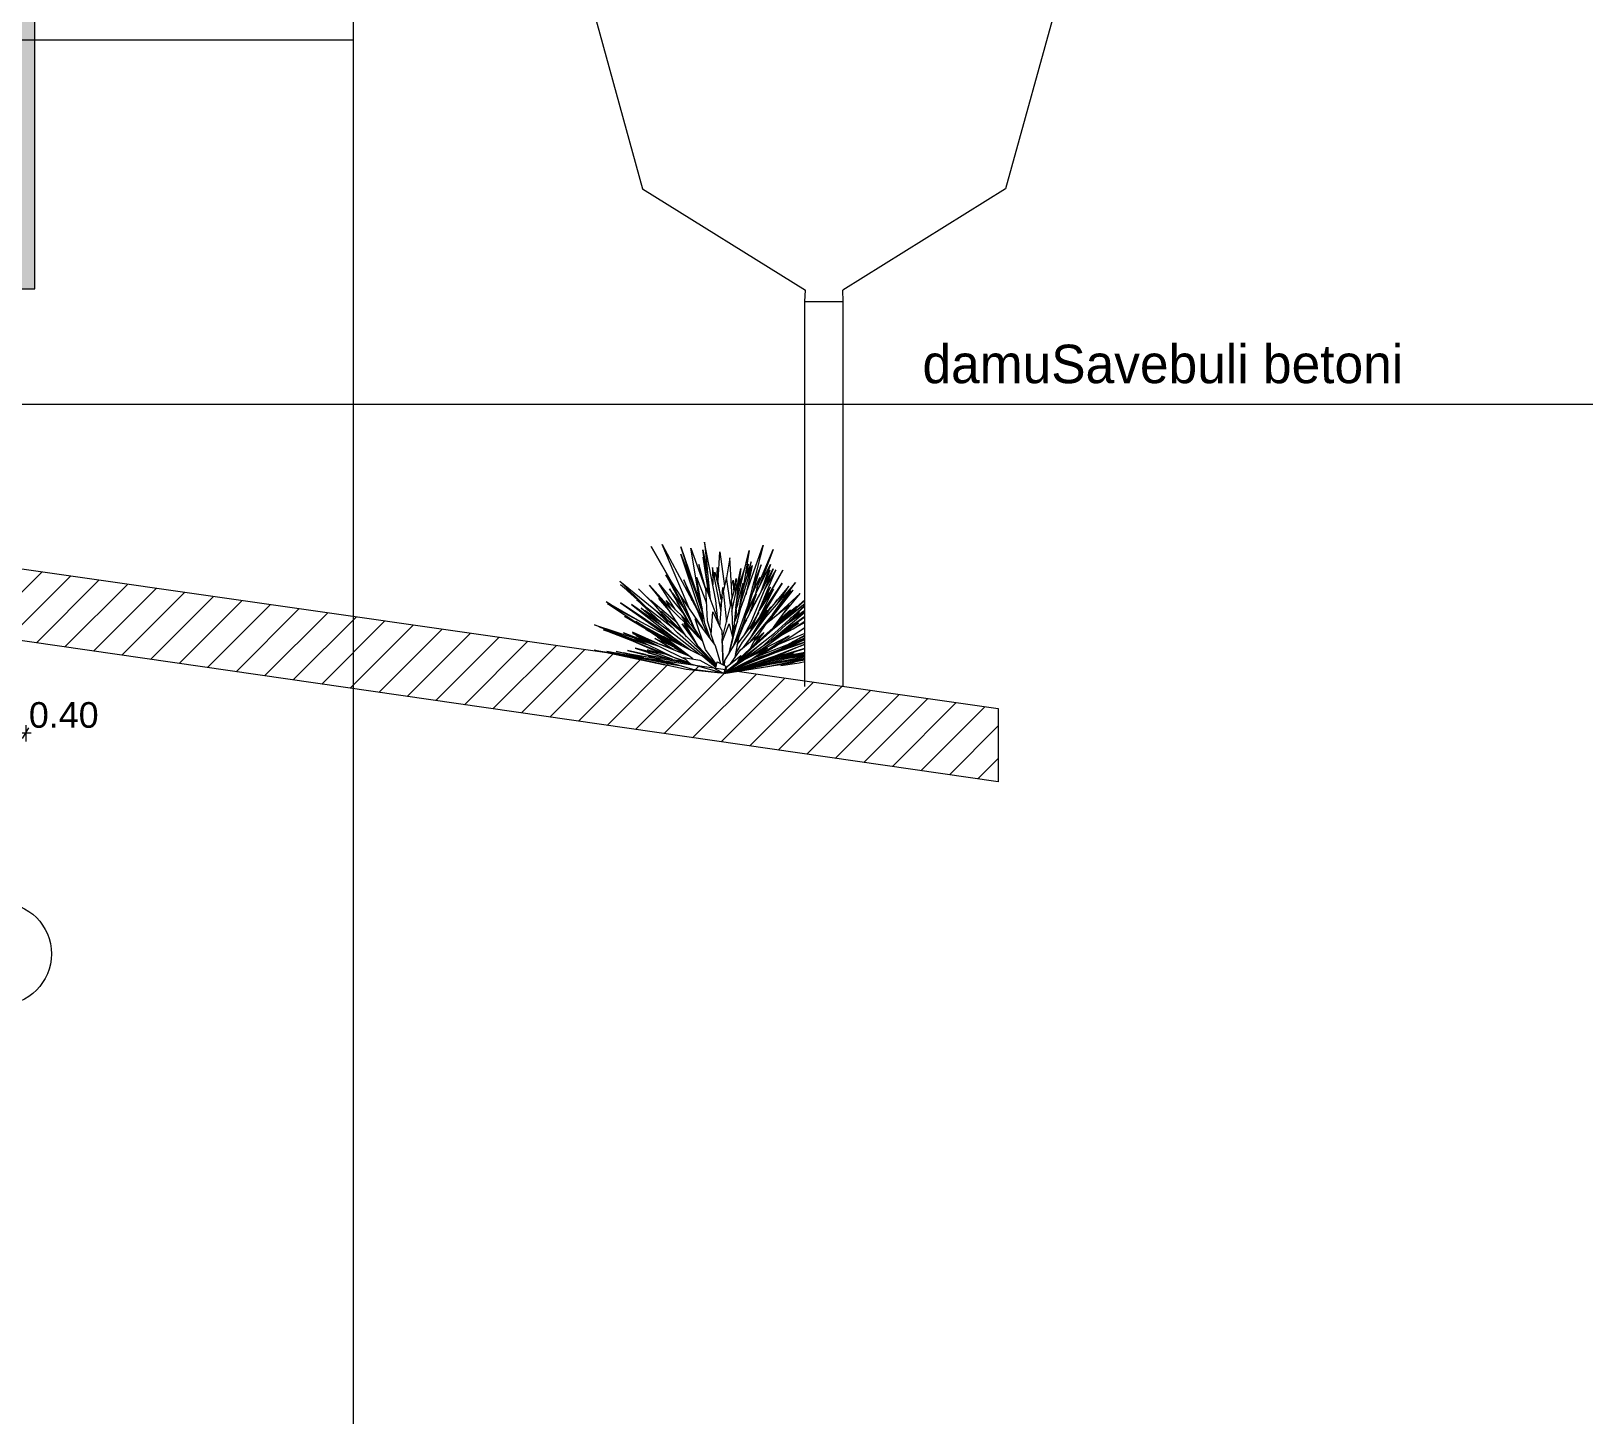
# Model space of a CAD drawing. Header units: millimetres. Extents: x 475206255 to 476720147, y 4620882299 to 4621447368.
# Drawn here: x 475391943 to 475404115, y 4621074760 to 4621085616 of the extents above; entities that cross this region are included whole.
import ezdxf

# ---------------------------------------------------------------- set-up
doc = ezdxf.new("R2010")
doc.units = ezdxf.units.MM
doc.header["$MEASUREMENT"] = 0
for name, color, linetype, lineweight in [('0_Pen_No__42_Pen_No__250_Pen_No__144', 144, 'Continuous', 0), ('2D Drafting - General_Pen_No__7_Pen_No__250', 7, 'Continuous', 0), ('2D Drafting - General_Pen_No__7_Pen_No__7', 7, 'Continuous', 0), ('Annotation - Text_Pen_No__7_Pen_No__7_Pen_No__142', 142, 'Continuous', 0), ('New_2D Drafting - General_Pen_No__30_Pen_No__9_Pen_No__9_Pen_No__7', 7, 'Continuous', 0), ('New_Interior - Furniture _Pen_No__7', 7, 'Continuous', 0), ('New_Structural - Bearing_Pen_No__1', 1, 'Continuous', 0), ('New_Structural - Bearing_Pen_No__7', 7, 'Continuous', 0), ('zoma_Pen_No__142', 142, 'Continuous', 0), ('zoma_Pen_No__5_Pen_No__142', 142, 'Continuous', 0)]:
    doc.layers.add(name, color=color, linetype=linetype, lineweight=lineweight)
doc.layers.add('New_2D Drafting - General_Pen_No__30_Pen_No__9_Pen_No__9_Pen_No__254', color=7, linetype='Continuous', lineweight=0, true_color=0xcccccc)
doc.layers.add('zoma', color=7, linetype='Continuous')
doc.layers.add('zoma_Pen_No__5', color=7, linetype='Continuous')
doc.styles.add('GENERATED_STYLE_2', font='arial.ttf')
doc.styles.add('GENERATED_STYLE_4', font='ACADMTAV.TTF')
doc.linetypes.add('Break', pattern='A,0,[1,9.10.saxli 29.041.Shx,S=15.679026,R=0,X=0,Y=0],-1975.557214,0', length=1975.557214)
doc.dimstyles.new('GENERATED_STYLE__3', dxfattribs={"dimtxt": 200, "dimasz": 64.421331, "dimexe": 0.18, "dimexo": 3, "dimgap": 0, "dimtad": 1, "dimtih": 1, "dimtoh": 1, "dimlfac": 0.001, "dimzin": 0, "dimdsep": 46, "dimtxsty": 'GENERATED_STYLE_2', "dimblk": 'ARROWHEAD_2', "dimblk1": 'ARROWHEAD_2', "dimblk2": 'ARROWHEAD_2', "dimcen": 0.09, "dimclrd": 142, "dimclre": 142, "dimclrt": 142, "dimadec": 0, "dimazin": 0, "dimtfac": 1, "dimtdec": 4, "dimtmove": 0, "dimatfit": 3, "dimfxl": 1, "dimtolj": 1, "dimtzin": 0, "dimarcsym": 0})

# ---------------------------------------------------------------- blocks, each defined once
blk = doc.blocks.new('*D301', base_point=(475826096, 4621095193))
at = {"layer": 'zoma_Pen_No__142', "color": 142, "linetype": 'Continuous', "lineweight": 0, "transparency": 16777216}
for p, q in [((475391501, 4621080207), (475391501, 4621080080)), ((475391901, 4621080207), (475391901, 4621080080)), ((475391501, 4621080143), (475388001, 4621080143)), ((475391476, 4621080101), (475391525, 4621080186)), ((475391901, 4621080143), (475391501, 4621080143)), ((475391876, 4621080101), (475391925, 4621080186)), ((475391942, 4621080143), (475391901, 4621080143))]:
    blk.add_line(p, q, dxfattribs=at)
at = {"layer": 'zoma_Pen_No__142', "color": 142, "lineweight": 0, "transparency": 16777216, "insert": (475391925, 4621080183), "char_height": 200, "attachment_point": 7, "style": 'GENERATED_STYLE_2'}
blk.add_mtext('\\A1;{\\pql;\\fArial|b0|i0|c204|p0;\\W1.000000;0.40}', dxfattribs=at)
blk = doc.blocks.new('ARROWHEAD_2')
at = {"color": 0, "linetype": 'Continuous', "lineweight": 0}
for p, q in [((0, 0), (-1, 0)), ((-0.38, -0.66), (0.38, 0.66))]:
    blk.add_line(p, q, dxfattribs=at)
blk = doc.blocks.new('Line_21', base_point=(475390545, 4621082708))
at = {"layer": 'zoma_Pen_No__5_Pen_No__142', "color": 142, "linetype": 'Continuous', "lineweight": 0}
blk.add_line((475390645, 4621082708), (475404115, 4621082708), dxfattribs=at)

msp = doc.modelspace()

# ---------------------------------------------------------------- hatches: boundary and pattern name
at = {"layer": '2D Drafting - General_Pen_No__7_Pen_No__7', "linetype": 'Continuous', "lineweight": 0}
h = msp.add_hatch(dxfattribs=at)
h.set_pattern_fill('MASONRY_BLOCK', style=0, pattern_type=2)
h.set_pattern_definition([(45, (475826095.76, 4621095193.19), (-127.27922, 127.27922), [])])
h.paths.add_polyline_path([(475372846.889, 4621083068.255), (475372846.889, 4621083605.679), (475376630.46, 4621083605.958), (475399481.301, 4621080334.809), (475399481.301, 4621079763.563), (475376630.46, 4621083068.12)])
at = {"layer": 'New_2D Drafting - General_Pen_No__30_Pen_No__9_Pen_No__9_Pen_No__254', "linetype": 'Continuous', "lineweight": 0, "true_color": 0xcccccc}
h = msp.add_hatch(dxfattribs=at)
h.set_pattern_fill('BRICK___RUNNING_BOND', color=254, style=0, pattern_type=2)
h.set_pattern_definition([(180, (475384300.59, 4621091916.26), (0, 66.64), []), (90, (475384300.6, 4621091916.26), (244.8, 0), [66.64, -66.64]), (90, (475384178.2, 4621091982.9), (244.8, 0), [66.64, -66.64])])
h.paths.add_polyline_path([(475391970.899, 4621083607.048), (475391970.899, 4621096906.641), (475376630.462, 4621096906.638), (475376630.452, 4621083607.048)])
h.paths.add_polyline_path([(475384900.596, 4621086627.05), (475380300.597, 4621086627.05), (475380300.597, 4621086847.05), (475380300.597, 4621089827.05), (475380300.597, 4621090047.084), (475380300.597, 4621096447.05), (475381110.597, 4621096447.05), (475384900.596, 4621096447.05), (475384900.596, 4621096227.05), (475381110.597, 4621096227.05), (475381110.597, 4621093247.084), (475382751.068, 4621093247.084), (475382751.068, 4621093807.044), (475381351.068, 4621093807.044), (475381351.068, 4621095807.044), (475383651.697, 4621095807.044), (475383651.697, 4621093807.044), (475383651.068, 4621093807.044), (475383651.068, 4621093247.084), (475384900.597, 4621093247.084), (475384900.597, 4621093027.05), (475381110.597, 4621093027.05), (475381110.597, 4621090047.084), (475382751.068, 4621090047.084), (475382751.068, 4621090607.044), (475381351.068, 4621090607.044), (475381351.068, 4621092607.044), (475383651.068, 4621092607.044), (475383651.068, 4621090047.084), (475384900.597, 4621090047.084), (475384900.597, 4621089827.05), (475381110.597, 4621089827.05), (475381110.597, 4621086847.05), (475382751.068, 4621086847.05), (475382751.068, 4621087407.044), (475381351.068, 4621087407.044), (475381351.068, 4621089407.044), (475382751.068, 4621089407.044), (475383651.068, 4621089407.044), (475383651.068, 4621086847.05), (475384900.596, 4621086847.05)], flags=0)
h.paths.add_polyline_path([(475383500.456, 4621084607.045), (475381900.456, 4621084607.045), (475381900.456, 4621086207.044), (475383500.456, 4621086207.044)], flags=0)
h.paths.add_polyline_path([(475388000.135, 4621094207.044), (475388000.135, 4621095807.045), (475387100.135, 4621095807.045), (475387100.135, 4621094207.044)], flags=0)
h.paths.add_polyline_path([(475387100.135, 4621089407.044), (475388000.135, 4621089407.044), (475388000.135, 4621087807.044), (475387100.135, 4621087807.044)], flags=0)
h.paths.add_polyline_path([(475387100.135, 4621092607.044), (475388000.135, 4621092607.044), (475388000.135, 4621091007.044), (475387100.135, 4621091007.044)], flags=0)
h.paths.add_polyline_path([(475385700.901, 4621084607.044), (475387300.901, 4621084607.044), (475387300.901, 4621086207.044), (475385700.901, 4621086207.044)], flags=0)

# ---------------------------------------------------------------- linework, layer by layer
at = {"layer": '0_Pen_No__42_Pen_No__250_Pen_No__144', "color": 144, "linetype": 'Continuous', "lineweight": 0}
msp.add_circle((475391700.591, 4621078422.827), 400, dxfattribs=at)
at = {"layer": '2D Drafting - General_Pen_No__7_Pen_No__250', "color": 7, "linetype": 'Continuous', "lineweight": 0, "flags": 128}
msp.add_lwpolyline([(475372846.889, 4621083068.255), (475372846.889, 4621083605.679), (475376630.46, 4621083605.958), (475399481.301, 4621080334.809), (475399481.301, 4621079763.563), (475376630.46, 4621083068.12)], close=True, dxfattribs=at)
at = {"layer": 'New_2D Drafting - General_Pen_No__30_Pen_No__9_Pen_No__9_Pen_No__7', "color": 7, "linetype": 'Continuous', "lineweight": 0, "flags": 128}
msp.add_lwpolyline([(475391970.899, 4621083607.048), (475391970.899, 4621096906.641), (475376630.462, 4621096906.638), (475376630.452, 4621083607.048)], close=True, dxfattribs=at)
at = {"layer": 'New_Interior - Furniture _Pen_No__7', "color": 7, "linetype": 'Continuous', "lineweight": 0}
for p, q in [((475396122.872, 4621086507.798), (475396708.658, 4621084386.478)), ((475400122.872, 4621086507.798), (475399537.086, 4621084386.478)), ((475396708.658, 4621084386.478), (475397977.391, 4621083598.188)), ((475399537.086, 4621084386.478), (475398268.352, 4621083598.188)), ((475397972.872, 4621083507.798), (475397977.391, 4621083598.188)), ((475397972.872, 4621083507.798), (475397975.151, 4621083507.798)), ((475397972.872, 4621080507.798), (475397972.872, 4621083507.798)), ((475397975.151, 4621083507.798), (475397981.918, 4621083507.798)), ((475397981.918, 4621083507.798), (475397992.968, 4621083507.798)), ((475397992.968, 4621083507.798), (475398007.965, 4621083507.798)), ((475398007.965, 4621083507.798), (475398026.454, 4621083507.798)), ((475398026.454, 4621083507.798), (475398047.872, 4621083507.798)), ((475398047.872, 4621083507.798), (475398071.569, 4621083507.798)), ((475398071.569, 4621083507.798), (475398096.825, 4621083507.798)), ((475398096.825, 4621083507.798), (475398122.872, 4621083507.798)), ((475398122.872, 4621083507.798), (475398148.919, 4621083507.798)), ((475398148.919, 4621083507.798), (475398174.175, 4621083507.798)), ((475398174.175, 4621083507.798), (475398197.872, 4621083507.798)), ((475398197.872, 4621083507.798), (475398219.29, 4621083507.798)), ((475398219.29, 4621083507.798), (475398237.779, 4621083507.798)), ((475398237.779, 4621083507.798), (475398252.776, 4621083507.798)), ((475398252.776, 4621083507.798), (475398263.826, 4621083507.798)), ((475398263.826, 4621083507.798), (475398270.593, 4621083507.798)), ((475398272.872, 4621083507.798), (475398268.352, 4621083598.188)), ((475398270.593, 4621083507.798), (475398272.872, 4621083507.798)), ((475398272.872, 4621080507.798), (475398272.872, 4621083507.798)), ((475396948.482, 4621081295.596), (475396776.32, 4621081599.266)), ((475396776.32, 4621081599.266), (475396963.716, 4621081272.309)), ((475397076.888, 4621081105.251), (475396862.338, 4621081614.648)), ((475396862.338, 4621081614.648), (475397132.934, 4621081105.011)), ((475397163.6, 4621081122.892), (475397005.699, 4621081596.663)), ((475397005.699, 4621081596.663), (475397165.417, 4621081134.692)), ((475397162.698, 4621081073.839), (475397008.039, 4621081540.385)), ((475397008.039, 4621081540.385), (475397132.242, 4621081216.978)), ((475397154.378, 4621081166.624), (475397084.147, 4621081586.362)), ((475397084.147, 4621081586.362), (475397201.769, 4621081260.98)), ((475397231.76, 4621081196.72), (475397177.822, 4621081572.714)), ((475397177.822, 4621081572.714), (475397216.691, 4621081373.734)), ((475397278.303, 4621081178.454), (475397190.694, 4621081631.862)), ((475397190.694, 4621081631.862), (475397235.544, 4621081186.543)), ((475397296.445, 4621081334.267), (475397311.634, 4621081558.705)), ((475397311.634, 4621081558.705), (475397346.634, 4621081289.607)), ((475397439.446, 4621081163.35), (475397539.751, 4621081567.446)), ((475397539.751, 4621081567.446), (475397470.967, 4621081150.389)), ((475397475.506, 4621081118.841), (475397649.681, 4621081609.458)), ((475397649.681, 4621081609.458), (475397526.22, 4621081134.276)), ((475397599.531, 4621081273.136), (475397727.603, 4621081574.803)), ((475397727.603, 4621081574.803), (475397620.747, 4621081289.172)), ((475397201.533, 4621081265.435), (475397147.251, 4621081459.146)), ((475397147.251, 4621081459.146), (475397163.177, 4621081367.738)), ((475397227.06, 4621081209.362), (475397181.525, 4621081515.009)), ((475397181.525, 4621081515.009), (475397197.039, 4621081438.759)), ((475397319.994, 4621081092.492), (475397252.685, 4621081435.24)), ((475397252.685, 4621081435.24), (475397255.005, 4621081299.027)), ((475397289.794, 4621081435.729), (475397285.952, 4621081338.88)), ((475397299.307, 4621081376.554), (475397289.794, 4621081435.729)), ((475397388.672, 4621081511.787), (475397362.247, 4621081355.678)), ((475397408.137, 4621081200.535), (475397388.672, 4621081511.787)), ((475397474.072, 4621081428.667), (475397433.74, 4621081119.627)), ((475397454.558, 4621081327.776), (475397474.072, 4621081428.667)), ((475397505.163, 4621081434.186), (475397454.604, 4621081279.497)), ((475397469.176, 4621081144.505), (475397562.544, 4621081451.242)), ((475397554.987, 4621081478.578), (475397491.345, 4621081273.951)), ((475397495.557, 4621081002.217), (475397631.816, 4621081454.97)), ((475397497.605, 4621080988.374), (475397725.525, 4621081423.821)), ((475397504.494, 4621081425.407), (475397505.163, 4621081434.186)), ((475397535.249, 4621081462.012), (475397509.855, 4621081386.182)), ((475397562.544, 4621081451.242), (475397512.598, 4621081223.321)), ((475397524.307, 4621081097.745), (475397705.584, 4621081457.57)), ((475397525.902, 4621081385.06), (475397535.249, 4621081462.012)), ((475397531.756, 4621081350.095), (475397554.987, 4621081478.578)), ((475397725.525, 4621081423.821), (475397552.114, 4621081007.794)), ((475397631.816, 4621081454.97), (475397563.667, 4621081278.405)), ((475397600.985, 4621081064.927), (475397748.352, 4621081416.097)), ((475397705.584, 4621081457.57), (475397627.638, 4621081236.806)), ((475397642.185, 4621081139.21), (475397802.185, 4621081413.75)), ((475397700.424, 4621081415.241), (475397647.687, 4621081275.109)), ((475397748.352, 4621081416.097), (475397660.536, 4621081267.906)), ((475397669.064, 4621081354.135), (475397700.424, 4621081415.241)), ((475397802.185, 4621081413.75), (475397674.56, 4621081186.644)), ((475396728.339, 4621081134.022), (475396530.815, 4621081327.561)), ((475396530.815, 4621081327.561), (475396950.709, 4621080989.35)), ((475396697.586, 4621081157.914), (475396535.244, 4621081302.239)), ((475396535.244, 4621081302.239), (475396678.108, 4621081183.24)), ((475396880.781, 4621081150.315), (475396762.636, 4621081298.633)), ((475396762.636, 4621081298.633), (475396917.894, 4621081122.444)), ((475396964.919, 4621081106.433), (475396835.825, 4621081310.772)), ((475396835.825, 4621081310.772), (475397029.139, 4621081072.489)), ((475396950.829, 4621081282.481), (475396889.708, 4621081378.205)), ((475396889.708, 4621081378.205), (475397124.17, 4621080938.594)), ((475397092.871, 4621080997.963), (475396930.748, 4621081322.705)), ((475396930.748, 4621081322.705), (475397008.18, 4621081204.34)), ((475397175.94, 4621081023.568), (475397030.894, 4621081340.413)), ((475397030.894, 4621081340.413), (475397093.759, 4621081178.793)), ((475397193.093, 4621080998.594), (475397128.744, 4621081359.186)), ((475397128.744, 4621081359.186), (475397207.199, 4621081158.232)), ((475397269.235, 4621081350.963), (475397272.014, 4621081397.662)), ((475397272.014, 4621081397.662), (475397323.627, 4621081179.986)), ((475397288.201, 4621081381.852), (475397286.449, 4621081336.786)), ((475397321.938, 4621081187.109), (475397288.201, 4621081381.852)), ((475397361.51, 4621081360.489), (475397337.743, 4621081247.242)), ((475397394.829, 4621081143.115), (475397361.51, 4621081360.489)), ((475397402.842, 4621081285.207), (475397415.368, 4621081336.357)), ((475397403.72, 4621081092.251), (475397455.213, 4621081334.328)), ((475397455.213, 4621081334.328), (475397411.407, 4621080896.326)), ((475397415.368, 4621081336.357), (475397420.066, 4621081242.042)), ((475397419.084, 4621081261.768), (475397437.085, 4621081348.247)), ((475397437.085, 4621081348.247), (475397431.909, 4621081237.722)), ((475397436.691, 4621081099.783), (475397493.255, 4621081312.59)), ((475397493.255, 4621081312.59), (475397455.799, 4621081085.004)), ((475397493.487, 4621081280.838), (475397494.35, 4621081292.168)), ((475397563.302, 4621081227.315), (475397623.426, 4621081356.958)), ((475397623.426, 4621081356.958), (475397582.412, 4621081213.08)), ((475397625.555, 4621081058.66), (475397797.382, 4621081314.409)), ((475397797.382, 4621081314.409), (475397625.704, 4621081037.008)), ((475397901.638, 4621081319.197), (475397666.476, 4621081047.019)), ((475397849.617, 4621081289.806), (475397690.886, 4621081099.446)), ((475397723.784, 4621081070.376), (475397901.638, 4621081319.197)), ((475397762.06, 4621081157.648), (475397849.617, 4621081289.806)), ((475396515.58, 4621081109.941), (475396425.348, 4621081168.352)), ((475396425.348, 4621081168.352), (475396686.09, 4621081017.601)), ((475396957.508, 4621080910.839), (475396664.721, 4621081183.447)), ((475396664.721, 4621081183.447), (475396938.525, 4621080970.727)), ((475396803.448, 4621081144.224), (475396676.958, 4621081268.828)), ((475396676.958, 4621081268.828), (475396815.913, 4621081129.258)), ((475396895.199, 4621081034.061), (475396773.317, 4621081180.402)), ((475396773.317, 4621081180.402), (475396977.802, 4621081005.399)), ((475396873.59, 4621081164.79), (475396820.412, 4621081232.238)), ((475396820.412, 4621081232.238), (475396917.201, 4621081122.574)), ((475396913.411, 4621081101.576), (475396831.589, 4621081193.789)), ((475396831.589, 4621081193.789), (475396925.245, 4621081083.901)), ((475396867.451, 4621081170.226), (475396845.534, 4621081199.536)), ((475396845.534, 4621081199.536), (475396849.665, 4621081195.136)), ((475397051.633, 4621080895.12), (475396866.487, 4621081171.666)), ((475396866.487, 4621081171.666), (475397060.325, 4621080984.031)), ((475396932.942, 4621081107.337), (475396891.72, 4621081178.119)), ((475396891.72, 4621081178.119), (475397092.402, 4621080981.585)), ((475396948.042, 4621081226.374), (475396919.067, 4621081268.363)), ((475396919.067, 4621081268.363), (475396986.45, 4621081153.781)), ((475397073.461, 4621081000.135), (475396942.478, 4621081236.409)), ((475396942.478, 4621081236.409), (475397031.481, 4621081112.384)), ((475397114.157, 4621080960.96), (475397005.776, 4621081209.86)), ((475397005.776, 4621081209.86), (475397174.874, 4621080961.107)), ((475397114.846, 4621081262.275), (475397108.763, 4621081285.323)), ((475397108.763, 4621081285.323), (475397112.058, 4621081277.54)), ((475397133.732, 4621081226.339), (475397151.35, 4621081184.721)), ((475397214.56, 4621081018.939), (475397200.758, 4621081280.111)), ((475397200.758, 4621081280.111), (475397293.918, 4621081029.527)), ((475397298.013, 4621080999.692), (475397278.303, 4621081178.454)), ((475397310.661, 4621080972.967), (475397334.558, 4621081279.024)), ((475397328.719, 4621081204.248), (475397312.892, 4621081128.832)), ((475397328.096, 4621080875.842), (475397400.788, 4621081166.984)), ((475397334.558, 4621081279.024), (475397361.539, 4621081009.784)), ((475397393.717, 4621081150.366), (475397430.5, 4621081278.345)), ((475397400.788, 4621081166.984), (475397411.974, 4621080881.868)), ((475397495.966, 4621081179.288), (475397422.448, 4621081006.719)), ((475397430.5, 4621081278.345), (475397432.295, 4621081226.584)), ((475397495.408, 4621081174.901), (475397495.966, 4621081179.288)), ((475397510.679, 4621081052.464), (475397593.573, 4621081226.585)), ((475397593.573, 4621081226.585), (475397540.337, 4621081070.015)), ((475397621.398, 4621081229.397), (475397551.567, 4621081103.044)), ((475397729.174, 4621081266.661), (475397616.149, 4621081101.063)), ((475397616.342, 4621081040.166), (475397729.174, 4621081266.661)), ((475397616.504, 4621081215.533), (475397621.398, 4621081229.397)), ((475397706.889, 4621081283.018), (475397632.805, 4621081140.752)), ((475397650.477, 4621081182.864), (475397706.889, 4621081283.018)), ((475397693.899, 4621081239.831), (475397655.039, 4621081183.449)), ((475397673.176, 4621081192.387), (475397693.899, 4621081239.831)), ((475397679.898, 4621080923.885), (475397972.872, 4621081182.569)), ((475397691.059, 4621081010.441), (475397881.539, 4621081258.712)), ((475397937.604, 4621081233.14), (475397713.185, 4621081028.152)), ((475397740.992, 4621081159.536), (475397757.881, 4621081182.087)), ((475397757.881, 4621081182.087), (475397747.639, 4621081167.508)), ((475397765.392, 4621081161.504), (475397781.588, 4621081185.472)), ((475397881.539, 4621081258.712), (475397767.914, 4621081132.114)), ((475397781.588, 4621081185.472), (475397776.73, 4621081179.79)), ((475397780.953, 4621081150.356), (475397866.475, 4621081253.176)), ((475397866.475, 4621081253.176), (475397786.227, 4621081152.518)), ((475397801.546, 4621081067.614), (475397937.604, 4621081233.14)), ((475397972.872, 4621081178.2), (475397812.968, 4621081029.474)), ((475396831.732, 4621080888.838), (475396435.934, 4621081153.074)), ((475396435.934, 4621081153.074), (475396868.927, 4621080918.584)), ((475396932.363, 4621080895.591), (475396537.418, 4621081160.252)), ((475396537.418, 4621081160.252), (475396893.881, 4621080908.949)), ((475396738.562, 4621080951.038), (475396568.666, 4621081054.365)), ((475396568.666, 4621081054.365), (475396646.129, 4621081011.968)), ((475396978.362, 4621080894.397), (475396622.449, 4621081147.666)), ((475396622.449, 4621081147.666), (475396941.609, 4621080893.91)), ((475396836.915, 4621080995.051), (475396696.971, 4621081119.37)), ((475396696.971, 4621081119.37), (475396854.156, 4621081007.067)), ((475396739.451, 4621081089.02), (475396725.515, 4621081101.529)), ((475396725.515, 4621081101.529), (475396847.159, 4621081013.582)), ((475396861.5, 4621081052.164), (475396783.479, 4621081123.203)), ((475396783.479, 4621081123.203), (475396879.363, 4621081033.277)), ((475396817.365, 4621081035.123), (475396792.161, 4621081062.648)), ((475396792.161, 4621081062.648), (475396799.551, 4621081057.91)), ((475396980.092, 4621080926.779), (475396831.243, 4621081084.154)), ((475396831.243, 4621081084.154), (475397018.996, 4621080927.446)), ((475397030.365, 4621080926.888), (475396855.325, 4621081095.675)), ((475396855.325, 4621081095.675), (475397001.511, 4621080942.04)), ((475396908.222, 4621081132.748), (475396923.433, 4621081116.542)), ((475397063.758, 4621081009.637), (475396978.776, 4621081163.926)), ((475396978.776, 4621081163.926), (475396993.318, 4621081144.701)), ((475397142.691, 4621080895.663), (475397014.674, 4621081054.195)), ((475397014.674, 4621081054.195), (475397069.38, 4621080970.114)), ((475397132.934, 4621081105.011), (475397217.904, 4621080902.344)), ((475397149.828, 4621081064.717), (475397176.111, 4621081020.692)), ((475397170.756, 4621081123.766), (475397161.205, 4621081146.876)), ((475397174.833, 4621081042.188), (475397162.698, 4621081073.839)), ((475397178.742, 4621081079.015), (475397163.6, 4621081122.892)), ((475397165.417, 4621081134.692), (475397172.696, 4621081112.895)), ((475397165.485, 4621081117.431), (475397186.197, 4621081037.238)), ((475397169.855, 4621081125.946), (475397169.76, 4621081127.539)), ((475397169.76, 4621081127.539), (475397170.211, 4621081126.819)), ((475397177.403, 4621080998.944), (475397171.818, 4621081092.908)), ((475397243.462, 4621080912.458), (475397255.609, 4621081089.294)), ((475397255.609, 4621081089.294), (475397325.472, 4621080941.673)), ((475397312.892, 4621081128.832), (475397312.905, 4621081128.588)), ((475397382.264, 4621080764.529), (475397475.506, 4621081118.841)), ((475397526.22, 4621081134.276), (475397415.382, 4621080819.278)), ((475397437.333, 4621081081.269), (475397422.714, 4621081009.382)), ((475397435.528, 4621081133.325), (475397437.333, 4621081081.269)), ((475397450.594, 4621081152.09), (475397436.404, 4621081108.055)), ((475397457.64, 4621081096.188), (475397469.176, 4621081144.505)), ((475397487.774, 4621080852.463), (475397676.674, 4621081105.203)), ((475397666.476, 4621081047.019), (475397496.625, 4621080817.982)), ((475397499.352, 4621080995.276), (475397510, 4621081050.208)), ((475397614.176, 4621081087.617), (475397538.855, 4621080958.057)), ((475397676.674, 4621081105.203), (475397548.573, 4621080888.501)), ((475397550.435, 4621080973.447), (475397614.176, 4621081087.617)), ((475397554.382, 4621080954.861), (475397661.024, 4621081101.683)), ((475397564.231, 4621080977.343), (475397599.401, 4621081061.153)), ((475397565.511, 4621080980.394), (475397606.938, 4621081074.18)), ((475397906.759, 4621081108.181), (475397588.021, 4621080840.708)), ((475397603.81, 4621081069.787), (475397601.896, 4621081067.099)), ((475397606.938, 4621081074.18), (475397605.714, 4621081072.461)), ((475397708.621, 4621081126.118), (475397609.2, 4621080976.593)), ((475397616.022, 4621081002.601), (475397708.621, 4621081126.118)), ((475397661.024, 4621081101.683), (475397620.546, 4621081030.106)), ((475397623.354, 4621081118.231), (475397637.522, 4621081138.72)), ((475397628.77, 4621080952.161), (475397797.42, 4621081157.913)), ((475397668.486, 4621081072.582), (475397630.368, 4621081026.869)), ((475397637.522, 4621081138.72), (475397630.862, 4621081122.62)), ((475397797.42, 4621081157.913), (475397631.058, 4621080960.143)), ((475397654.298, 4621080829.368), (475397932.032, 4621081087.063)), ((475397854.758, 4621081141.475), (475397669.882, 4621080993.49)), ((475397702.171, 4621081040.138), (475397710.954, 4621081052.425)), ((475397703.895, 4621080860.947), (475397972.872, 4621081086.424)), ((475397972.872, 4621081148.23), (475397724.342, 4621080952.387)), ((475397729.639, 4621080967.805), (475397854.758, 4621081141.475)), ((475397736.836, 4621080974.158), (475397862.133, 4621081105.011)), ((475397736.86, 4621080924.264), (475397972.872, 4621081138.795)), ((475397747.082, 4621080892.71), (475397972.872, 4621081051.957)), ((475397862.133, 4621081105.011), (475397771.22, 4621081025.52)), ((475397972.872, 4621081052.366), (475397781.489, 4621080918.508)), ((475397911.297, 4621081130.149), (475397812.559, 4621081053.239)), ((475397823.463, 4621081030.495), (475397906.759, 4621081108.181)), ((475397972.872, 4621081090.517), (475397825.943, 4621080988.628)), ((475397837.954, 4621081050.442), (475397852.454, 4621081066.201)), ((475397972.872, 4621081151.409), (475397845.63, 4621081051.169)), ((475397932.032, 4621081087.063), (475397857.609, 4621081034.023)), ((475397972.872, 4621081099.012), (475397858.971, 4621081019.273)), ((475397878.62, 4621081048.997), (475397972.872, 4621081134.088)), ((475397901.736, 4621081119.759), (475397911.297, 4621081130.149)), ((475397972.872, 4621081148.558), (475397914.352, 4621081102.116)), ((475397953.969, 4621081077.409), (475397972.872, 4621081093.694)), ((475396378.426, 4621080969.563), (475396332.927, 4621080989.155)), ((475396332.927, 4621080989.155), (475396674.997, 4621080876.813)), ((475396617.79, 4621080876.729), (475396369.158, 4621080972.926)), ((475396369.158, 4621080972.926), (475396726.825, 4621080843.145)), ((475396517.417, 4621080909.714), (475396383.527, 4621080967.366)), ((475396633.452, 4621080859.75), (475396405.09, 4621080949.052)), ((475396405.09, 4621080949.052), (475396501.925, 4621080916.385)), ((475396466.178, 4621080929.866), (475396459.099, 4621080932.719)), ((475396459.099, 4621080932.719), (475396480.59, 4621080925.572)), ((475396491.009, 4621080920.067), (475396461.367, 4621080931.542)), ((475396461.367, 4621080931.542), (475396489.389, 4621080921.783)), ((475397004.42, 4621080711.748), (475396477.13, 4621080922.953)), ((475396477.13, 4621080922.953), (475396741.027, 4621080836.231)), ((475396487.842, 4621080921.136), (475396477.933, 4621080925.129)), ((475396754.122, 4621080849.544), (475396561.078, 4621080926.26)), ((475396561.078, 4621080926.26), (475396686.569, 4621080873.735)), ((475396657.636, 4621081005.065), (475396613.242, 4621081031.696)), ((475396613.242, 4621081031.696), (475396642.005, 4621081015.501)), ((475396827.848, 4621080843.502), (475396630.538, 4621080931.479)), ((475396630.538, 4621080931.479), (475396772.253, 4621080865.573)), ((475396973.49, 4621080818.81), (475396656.823, 4621081013.092)), ((475396656.823, 4621081013.092), (475396903.837, 4621080872.199)), ((475397008.225, 4621080784.077), (475396663.015, 4621081006.268)), ((475396663.015, 4621081006.268), (475396699.666, 4621080986.807)), ((475396741.817, 4621080948.865), (475396734.412, 4621080952.743)), ((475396734.412, 4621080952.743), (475396757.525, 4621080938.379)), ((475396746.567, 4621080961.904), (475396877.525, 4621080892.367)), ((475396905.742, 4621080946.073), (475396896.157, 4621080956.534)), ((475396896.157, 4621080956.534), (475396928.009, 4621080938.305)), ((475396927.301, 4621080905.287), (475396897.193, 4621080925.278)), ((475396897.193, 4621080925.278), (475396991.712, 4621080852.251)), ((475396950.709, 4621080989.35), (475396985.486, 4621080955.415)), ((475397281.264, 4621080661.175), (475396980.092, 4621080926.779)), ((475397131.153, 4621080836.46), (475397016.598, 4621080996.742)), ((475397016.598, 4621080996.742), (475397070.085, 4621080941.946)), ((475397018.996, 4621080927.446), (475397282.565, 4621080666.389)), ((475397137.109, 4621080826.172), (475397033.816, 4621081004.597)), ((475397033.816, 4621081004.597), (475397040.591, 4621080997.818)), ((475397139.484, 4621080824.584), (475397038.097, 4621081002.187)), ((475397038.097, 4621081002.187), (475397176.526, 4621080860.264)), ((475397092.402, 4621080981.585), (475397163.639, 4621080874.703)), ((475397109.205, 4621080972.334), (475397092.871, 4621080997.963)), ((475397110.74, 4621080935.23), (475397142.457, 4621080904.528)), ((475397113.982, 4621080924.387), (475397175.776, 4621080862.56)), ((475397173.989, 4621080868.023), (475397114.157, 4621080960.96)), ((475397197.945, 4621080794.781), (475397119.418, 4621081034.864)), ((475397119.418, 4621081034.864), (475397273.505, 4621080827.527)), ((475397124.17, 4621080938.594), (475397170.971, 4621080867.367)), ((475397174.874, 4621080961.107), (475397175.987, 4621080958.745)), ((475397241.827, 4621080870.152), (475397193.093, 4621080998.594)), ((475397202.754, 4621080973.131), (475397222.706, 4621080895.881)), ((475397244.178, 4621080922.882), (475397214.56, 4621081018.939)), ((475397293.918, 4621081029.527), (475397297.033, 4621081001.765)), ((475397325.472, 4621080941.673), (475397328.496, 4621080877.441)), ((475397332.085, 4621080859.874), (475397384.369, 4621080996.618)), ((475397384.369, 4621080996.618), (475397409.393, 4621080888.39)), ((475397448.208, 4621081015.111), (475397416.68, 4621080949.051)), ((475397439.429, 4621080859.032), (475397495.557, 4621081002.217)), ((475397446.147, 4621080834.843), (475397577.278, 4621081009.123)), ((475397500.183, 4621080997.31), (475397452.453, 4621080880.562)), ((475397724.342, 4621080952.387), (475397453.863, 4621080709.537)), ((475397454.862, 4621080884.545), (475397497.605, 4621080988.374)), ((475397552.114, 4621081007.794), (475397495.222, 4621080900.065)), ((475397518.16, 4621081027.645), (475397500.183, 4621080997.31)), ((475397577.278, 4621081009.123), (475397541.515, 4621080924.366)), ((475397631.058, 4621080960.143), (475397543.675, 4621080854.101)), ((475397654.24, 4621080929.094), (475397548.812, 4621080798.649)), ((475397553.379, 4621080862.037), (475397628.77, 4621080952.161)), ((475397557.579, 4621080962.438), (475397563.981, 4621080976.929)), ((475397563.032, 4621080975.361), (475397564.231, 4621080977.343)), ((475397578.356, 4621080862.48), (475397654.24, 4621080929.094)), ((475397580.669, 4621080864.511), (475397702.041, 4621081039.982)), ((475397617.689, 4621080985.732), (475397585.676, 4621080951.266)), ((475397608.336, 4621080968.618), (475397617.689, 4621080985.732)), ((475397614.091, 4621080862.585), (475397679.898, 4621080923.885)), ((475397627.656, 4621080837.079), (475397736.86, 4621080924.264)), ((475397636.473, 4621080961.559), (475397702.171, 4621081040.138)), ((475397642.153, 4621080821.636), (475397923.975, 4621081001.074)), ((475397923.975, 4621081001.074), (475397683.374, 4621080828.481)), ((475397791.849, 4621080922.999), (475397714.525, 4621080867.715)), ((475397715.499, 4621080870.675), (475397791.849, 4621080922.999)), ((475397912.157, 4621081009.9), (475397793.17, 4621080935.784)), ((475397972.872, 4621081005.857), (475397798.692, 4621080911.203)), ((475397814.427, 4621080931.324), (475397907.549, 4621081005.885)), ((475397828.668, 4621080872.094), (475397972.872, 4621080967.491)), ((475397883.598, 4621080957.343), (475397972.872, 4621081014.613)), ((475397972.872, 4621081014.257), (475397889.581, 4621080960.595)), ((475397930.522, 4621080939.475), (475397972.872, 4621080966.777)), ((475396785.517, 4621080794.271), (475396613.854, 4621080868.189)), ((475397044.296, 4621080718.94), (475396632.058, 4621080921.229)), ((475396632.058, 4621080921.229), (475397063.139, 4621080750.094)), ((475396952.997, 4621080733.037), (475396647.907, 4621080881.565)), ((475396647.907, 4621080881.565), (475396827.132, 4621080825.504)), ((475396845.327, 4621080756.171), (475396651.065, 4621080807.267)), ((475396651.065, 4621080807.267), (475396919.362, 4621080721.724)), ((475396771.367, 4621080843.368), (475396658.37, 4621080902.691)), ((475396658.37, 4621080902.691), (475396698.966, 4621080888.396)), ((475396702.814, 4621080864.39), (475396662.955, 4621080882.191)), ((475396662.955, 4621080882.191), (475396780.656, 4621080840.042)), ((475396735.516, 4621080856.938), (475396762.233, 4621080848.163)), ((475396950.942, 4621080794.635), (475396805.213, 4621080882.433)), ((475396805.213, 4621080882.433), (475396961.33, 4621080814.26)), ((475396852.135, 4621080877.604), (475396823.922, 4621080892.049)), ((475396823.922, 4621080892.049), (475396862.889, 4621080868.831)), ((475396926.708, 4621080836.545), (475396831.732, 4621080888.838)), ((475396838.73, 4621080839.182), (475396930.832, 4621080806.751)), ((475396879.085, 4621080850.175), (475396844.412, 4621080876.045)), ((475396844.412, 4621080876.045), (475396880.489, 4621080861.959)), ((475396868.927, 4621080918.584), (475396994.038, 4621080836.392)), ((475397099.656, 4621080722.104), (475396870.8, 4621080897.522)), ((475396870.8, 4621080897.522), (475397177.851, 4621080745.215)), ((475396880.012, 4621080862.255), (475396947.569, 4621080820.27)), ((475396893.881, 4621080908.949), (475397013.295, 4621080828.696)), ((475396968.289, 4621080870.348), (475396932.363, 4621080895.591)), ((475396941.609, 4621080893.91), (475397085.717, 4621080790.916)), ((475397002.276, 4621080787.906), (475396953.761, 4621080810.937)), ((475396953.761, 4621080810.937), (475397041.952, 4621080758.505)), ((475397150.137, 4621080758.962), (475396957.508, 4621080910.839)), ((475397016.412, 4621080825.294), (475396976.176, 4621080869.205)), ((475397117.559, 4621080829.822), (475397129.337, 4621080823.082)), ((475397129.337, 4621080823.082), (475397163.149, 4621080788.805)), ((475397283.455, 4621080669.952), (475397137.109, 4621080826.172)), ((475397283.508, 4621080670.165), (475397139.484, 4621080824.584)), ((475397142.457, 4621080904.528), (475397160.072, 4621080878.272)), ((475397145.601, 4621080816.246), (475397143.002, 4621080819.881)), ((475397283.405, 4621080669.751), (475397145.601, 4621080816.246)), ((475397164.243, 4621080783.584), (475397160.783, 4621080800.106)), ((475397163.832, 4621080878.232), (475397167.312, 4621080871.028)), ((475397212.771, 4621080914.587), (475397220.854, 4621080903.051)), ((475397268.649, 4621080834.062), (475397243.462, 4621080912.458)), ((475397273.505, 4621080827.527), (475397316.833, 4621080687.166)), ((475397337.859, 4621080675.996), (475397328.096, 4621080875.842)), ((475397338.738, 4621080675.528), (475397332.085, 4621080859.874)), ((475397341.163, 4621080608.349), (475397642.153, 4621080821.636)), ((475397349.001, 4621080709.54), (475397455.709, 4621080885.945)), ((475397409.393, 4621080888.39), (475397377.159, 4621080756.089)), ((475397411.974, 4621080881.868), (475397381.097, 4621080762.6)), ((475397408.694, 4621080869.197), (475397408.01, 4621080862.363)), ((475397455.709, 4621080885.945), (475397427.57, 4621080735.554)), ((475397432.099, 4621080759.763), (475397487.774, 4621080852.463)), ((475397548.153, 4621080803.452), (475397459.064, 4621080719.479)), ((475397471.054, 4621080794.712), (475397595.938, 4621080896.842)), ((475397472.596, 4621080721.685), (475397634.539, 4621080842.201)), ((475397548.573, 4621080888.501), (475397491.54, 4621080811.465)), ((475397496.97, 4621080818.799), (475397495.105, 4621080814.381)), ((475397496.943, 4621080716.668), (475397682.814, 4621080807.034)), ((475397634.539, 4621080842.201), (475397519.722, 4621080742.11)), ((475397595.938, 4621080896.842), (475397548.153, 4621080803.452)), ((475397683.374, 4621080828.481), (475397548.578, 4621080741.771)), ((475397561.424, 4621080708.424), (475397972.872, 4621080880.039)), ((475397682.814, 4621080807.034), (475397563.247, 4621080719.775)), ((475397588.021, 4621080840.708), (475397566.22, 4621080820.187)), ((475397597.41, 4621080848.587), (475397577.983, 4621080834.742)), ((475397865.263, 4621080842.377), (475397583.453, 4621080733.848)), ((475397619.422, 4621080898.529), (475397586.331, 4621080872.697)), ((475397586.757, 4621080840.995), (475397612.358, 4621080877.274)), ((475397852.081, 4621080903.329), (475397586.845, 4621080765.564)), ((475397599.982, 4621080742.41), (475397852.081, 4621080903.329)), ((475397972.872, 4621080879.314), (475397603.301, 4621080715.484)), ((475397722.297, 4621080805.357), (475397616.46, 4621080746.56)), ((475397619.75, 4621080690.586), (475397972.53, 4621080802.972)), ((475397636.408, 4621080763.194), (475397722.297, 4621080805.357)), ((475397640.849, 4621080766.232), (475397731.274, 4621080813.87)), ((475397661.264, 4621080781.527), (475397828.668, 4621080872.094)), ((475397972.53, 4621080802.972), (475397681.737, 4621080716.973)), ((475397704.063, 4621080723.576), (475397938.981, 4621080823.816)), ((475397721.409, 4621080874.725), (475397747.082, 4621080892.71)), ((475397781.489, 4621080918.508), (475397725.586, 4621080879.131)), ((475397731.274, 4621080813.87), (475397782.322, 4621080847.021)), ((475397733.509, 4621080742.832), (475397972.872, 4621080837.174)), ((475397972.872, 4621080849.951), (475397741.59, 4621080768.989)), ((475397972.872, 4621080853.109), (475397744.258, 4621080777.97)), ((475397972.872, 4621080920.978), (475397755.217, 4621080829.419)), ((475397781.364, 4621080746.437), (475397970.84, 4621080803.748)), ((475397793.716, 4621080805.313), (475397865.263, 4621080842.377)), ((475397796.487, 4621080816.011), (475397794.78, 4621080815.233)), ((475397972.872, 4621080885.649), (475397796.487, 4621080816.011)), ((475397816.388, 4621080801.677), (475397972.872, 4621080873.807)), ((475397835.579, 4621080831.445), (475397972.872, 4621080908.533)), ((475397972.872, 4621080900.307), (475397872.163, 4621080851.986)), ((475397915.035, 4621080876.058), (475397972.872, 4621080902.036)), ((475397970.84, 4621080803.748), (475397918.127, 4621080786.883)), ((475397935.871, 4621080822.489), (475397962.846, 4621080833.222)), ((475397953.517, 4621080846.747), (475397972.872, 4621080855.409)), ((475396869.502, 4621080676.442), (475396331.916, 4621080790.035)), ((475396331.916, 4621080790.035), (475396517.45, 4621080762.548)), ((475396628.196, 4621080742.78), (475396430.39, 4621080779.198)), ((475396430.39, 4621080779.198), (475396636.723, 4621080739.735)), ((475396558.841, 4621080747.238), (475396491.457, 4621080761.174)), ((475396491.457, 4621080761.174), (475396647.501, 4621080737.134)), ((475396659.233, 4621080745.115), (475396502.307, 4621080780.894)), ((475396502.307, 4621080780.894), (475396589.466, 4621080765.07)), ((475396534.76, 4621080759.983), (475396693.157, 4621080736.516)), ((475396706.515, 4621080715.247), (475396541.828, 4621080749.693)), ((475396541.828, 4621080749.693), (475396675.251, 4621080730.437)), ((475396718.574, 4621080730.073), (475396563.125, 4621080769.477)), ((475396563.125, 4621080769.477), (475396792.074, 4621080731.172)), ((475397048.213, 4621080640.734), (475396585.458, 4621080741.646)), ((475396585.458, 4621080741.646), (475396690.655, 4621080727.396)), ((475396732.568, 4621080755.843), (475396591.302, 4621080788.899)), ((475396591.302, 4621080788.899), (475396762.038, 4621080746.423)), ((475396659.54, 4621080734.229), (475396618.397, 4621080744.158)), ((475396618.397, 4621080744.158), (475396864.979, 4621080709.489)), ((475396932.623, 4621080679.227), (475396637.107, 4621080738.055)), ((475396637.107, 4621080738.055), (475396946.21, 4621080685.33)), ((475396684.269, 4621080728.261), (475396674.66, 4621080730.58)), ((475396743.671, 4621080720.214), (475396706.203, 4621080728.745)), ((475396706.203, 4621080728.745), (475396893.581, 4621080700.982)), ((475396805.002, 4621080733.89), (475396725.014, 4621080757.223)), ((475396725.014, 4621080757.223), (475396988.325, 4621080709.128)), ((475396734.11, 4621080721.509), (475396900.226, 4621080699.006)), ((475396944.698, 4621080717.096), (475396747.587, 4621080794.605)), ((475396747.587, 4621080794.605), (475396880.607, 4621080761.341)), ((475396888.661, 4621080727.332), (475396752.043, 4621080769.32)), ((475396752.043, 4621080769.32), (475396819.404, 4621080753.594)), ((475397100.596, 4621080639.413), (475396754.089, 4621080742.469)), ((475396754.089, 4621080742.469), (475397078.754, 4621080687.766)), ((475396863.734, 4621080768.1), (475396785.517, 4621080794.271)), ((475397014.474, 4621080665.027), (475396932.623, 4621080679.227)), ((475397070.399, 4621080695.325), (475396952.997, 4621080733.037)), ((475396988.325, 4621080709.128), (475397040.619, 4621080694.192)), ((475397076.817, 4621080689.518), (475397004.42, 4621080711.748)), ((475397042.197, 4621080766.146), (475397008.225, 4621080784.077)), ((475397084.232, 4621080682.81), (475397026.597, 4621080734.952)), ((475397026.597, 4621080734.952), (475397154.333, 4621080712.488)), ((475397341.163, 4621080608.349), (475397084.232, 4621080682.81)), ((475397154.333, 4621080712.488), (475397277.004, 4621080644.112)), ((475397177.851, 4621080745.215), (475397280.722, 4621080659.003)), ((475397286.002, 4621080680.154), (475397197.945, 4621080794.781)), ((475397250.826, 4621080697.826), (475397247.703, 4621080707.704)), ((475397276.381, 4621080641.616), (475397291.157, 4621080700.806)), ((475397291.157, 4621080700.806), (475397356.812, 4621080665.927)), ((475397741.59, 4621080768.989), (475397341.163, 4621080608.349)), ((475397341.163, 4621080608.349), (475397733.509, 4621080742.832)), ((475397519.722, 4621080742.11), (475397341.163, 4621080608.349)), ((475397626.805, 4621080739.367), (475397341.163, 4621080608.349)), ((475397794.888, 4621080722.404), (475397341.163, 4621080608.349)), ((475397563.247, 4621080719.775), (475397341.163, 4621080608.349)), ((475397681.737, 4621080716.973), (475397341.163, 4621080608.349)), ((475397341.163, 4621080608.349), (475397496.943, 4621080716.668)), ((475397603.301, 4621080715.484), (475397341.163, 4621080608.349)), ((475397341.163, 4621080608.349), (475397561.424, 4621080708.424)), ((475397341.163, 4621080608.349), (475397738.747, 4621080702.075)), ((475397341.163, 4621080608.349), (475397619.75, 4621080690.586)), ((475397443.666, 4621080690.044), (475397341.163, 4621080608.349)), ((475397346.065, 4621080671.636), (475397349.001, 4621080709.54)), ((475397368.119, 4621080663.172), (475397474.462, 4621080748.915)), ((475397427.57, 4621080735.554), (475397390.855, 4621080681.504)), ((475397393.812, 4621080683.888), (475397471.054, 4621080794.712)), ((475397474.462, 4621080748.915), (475397443.666, 4621080690.044)), ((475397450.046, 4621080702.239), (475397472.596, 4621080721.685)), ((475397548.812, 4621080798.649), (475397455.969, 4621080713.563)), ((475397586.845, 4621080765.564), (475397553.097, 4621080743.968)), ((475397727.347, 4621080716.59), (475397566.154, 4621080671.41)), ((475397577.307, 4621080654.847), (475397972.872, 4621080739.249)), ((475397580.276, 4621080732.202), (475397599.982, 4621080742.41)), ((475397606.45, 4621080742.705), (475397670.586, 4621080786.57)), ((475397972.872, 4621080740.097), (475397619.093, 4621080668.705)), ((475397700.392, 4621080680.056), (475397623.83, 4621080664.773)), ((475397668.328, 4621080753.014), (475397626.805, 4621080739.367)), ((475397682.577, 4621080664.537), (475397972.872, 4621080722.718)), ((475397700.312, 4621080665.204), (475397972.872, 4621080716.621)), ((475397972.872, 4621080724.654), (475397700.392, 4621080680.056)), ((475397706.221, 4621080724.214), (475397705.095, 4621080724.016)), ((475397972.872, 4621080771.683), (475397727.347, 4621080716.59)), ((475397732.106, 4621080671.202), (475397868.141, 4621080693.073)), ((475397738.747, 4621080702.075), (475397972.872, 4621080761.133)), ((475397960.939, 4621080769.005), (475397748.828, 4621080731.706)), ((475397812.894, 4621080755.974), (475397750.205, 4621080743.265)), ((475397760.298, 4621080745.311), (475397801.149, 4621080763.788)), ((475397786.934, 4621080671.41), (475397927.819, 4621080691.341)), ((475397801.149, 4621080763.788), (475397794.257, 4621080762.062)), ((475397972.872, 4621080764.155), (475397794.888, 4621080722.404)), ((475397826.411, 4621080723.881), (475397804.702, 4621080718.712)), ((475397873.933, 4621080758.751), (475397804.707, 4621080741.533)), ((475397972.872, 4621080744.963), (475397826.411, 4621080723.881)), ((475397848.73, 4621080704.696), (475397834.904, 4621080702.072)), ((475397835.547, 4621080749.203), (475397887.888, 4621080771.177)), ((475397836.668, 4621080747.153), (475397873.933, 4621080758.751)), ((475397887.888, 4621080771.177), (475397846.194, 4621080762.725)), ((475397846.604, 4621080784.399), (475397847.092, 4621080784.568)), ((475397847.092, 4621080784.568), (475397847.82, 4621080784.917)), ((475397885.078, 4621080710.284), (475397848.73, 4621080704.696)), ((475397868.141, 4621080693.073), (475397922.23, 4621080707.068)), ((475397972.365, 4621080749.263), (475397871.566, 4621080730.381)), ((475397886.924, 4621080733.257), (475397956.522, 4621080757.008)), ((475397894.551, 4621080745.783), (475397972.872, 4621080767.862)), ((475397927.819, 4621080691.341), (475397972.872, 4621080702.12)), ((475397938.007, 4621080739.944), (475397972.365, 4621080749.263)), ((475396904.353, 4621080671.41), (475396869.502, 4621080676.442)), ((475397341.163, 4621080608.349), (475397048.213, 4621080640.734)), ((475397341.163, 4621080608.349), (475397100.596, 4621080639.413)), ((475397341.163, 4621080608.349), (475397276.381, 4621080641.616)), ((475397619.093, 4621080668.705), (475397341.163, 4621080608.349)), ((475397356.812, 4621080665.927), (475397341.163, 4621080608.349)), ((475397341.163, 4621080608.349), (475397700.312, 4621080665.204)), ((475397341.163, 4621080608.349), (475397682.577, 4621080664.537)), ((475397341.163, 4621080608.349), (475397368.119, 4621080663.172)), ((475397341.163, 4621080608.349), (475397577.307, 4621080654.847)), ((475397341.163, 4621080608.349), (475397507.005, 4621080654.285)), ((475397507.005, 4621080654.285), (475397517.818, 4621080660.496))]:
    msp.add_line(p, q, dxfattribs=at)
at = {"layer": 'New_Structural - Bearing_Pen_No__1', "color": 1, "linetype": 'Continuous', "lineweight": 0}
msp.add_line((475394452.354, 4621101491.2), (475394452.354, 4621074759.874), dxfattribs=at)
at = {"layer": 'New_Structural - Bearing_Pen_No__1', "color": 1, "linetype": 'Break', "lineweight": 0}
msp.add_line((475394452.354, 4621085546.369), (475391470.402, 4621085546.369), dxfattribs=at)
at = {"layer": 'New_Structural - Bearing_Pen_No__7', "color": 7, "linetype": 'Continuous', "lineweight": 0}
for p, q in [((475397277.495, 4621080671.41), (475397281.843, 4621080671.41)), ((475397554.791, 4621080671.41), (475397592.029, 4621080671.41))]:
    msp.add_line(p, q, dxfattribs=at)

# ---------------------------------------------------------------- block references
at = {"layer": 'zoma_Pen_No__5', "color": 142, "linetype": 'Continuous', "lineweight": 0}
msp.add_blockref('Line_21', (475390544.597, 4621082707.814), dxfattribs=at)

# ---------------------------------------------------------------- texts
at = {"layer": 'Annotation - Text_Pen_No__7_Pen_No__7_Pen_No__142', "color": 142, "linetype": 'Continuous', "lineweight": 0, "insert": (475398890.364, 4621083172.289), "char_height": 300, "attachment_point": 1, "style": 'GENERATED_STYLE_4'}
msp.add_mtext('\\A1;{\\pql;\\fAcadMtavr|b0|i0|c0|p0;\\W1.000000;damuSavebuli betoni}', dxfattribs=at)

# ---------------------------------------------------------------- dimensions: what is measured, and where the dimension line sits
at = {"layer": 'zoma', "color": 142, "linetype": 'Continuous', "lineweight": 0}
dim = msp.add_linear_dim(base=(475391500.591, 4621080143.258), p1=(475391900.591, 4621080893.421), p2=(475391500.591, 4621080893.421), angle=180, dimstyle='GENERATED_STYLE__3', dxfattribs=at)
dim.commit()
dim.dimension.update_dxf_attribs({"geometry": '*D301', "text_midpoint": (475392184.004, 4621080283.258), "dimtype": 160})

doc.saveas('drawing.dxf')
